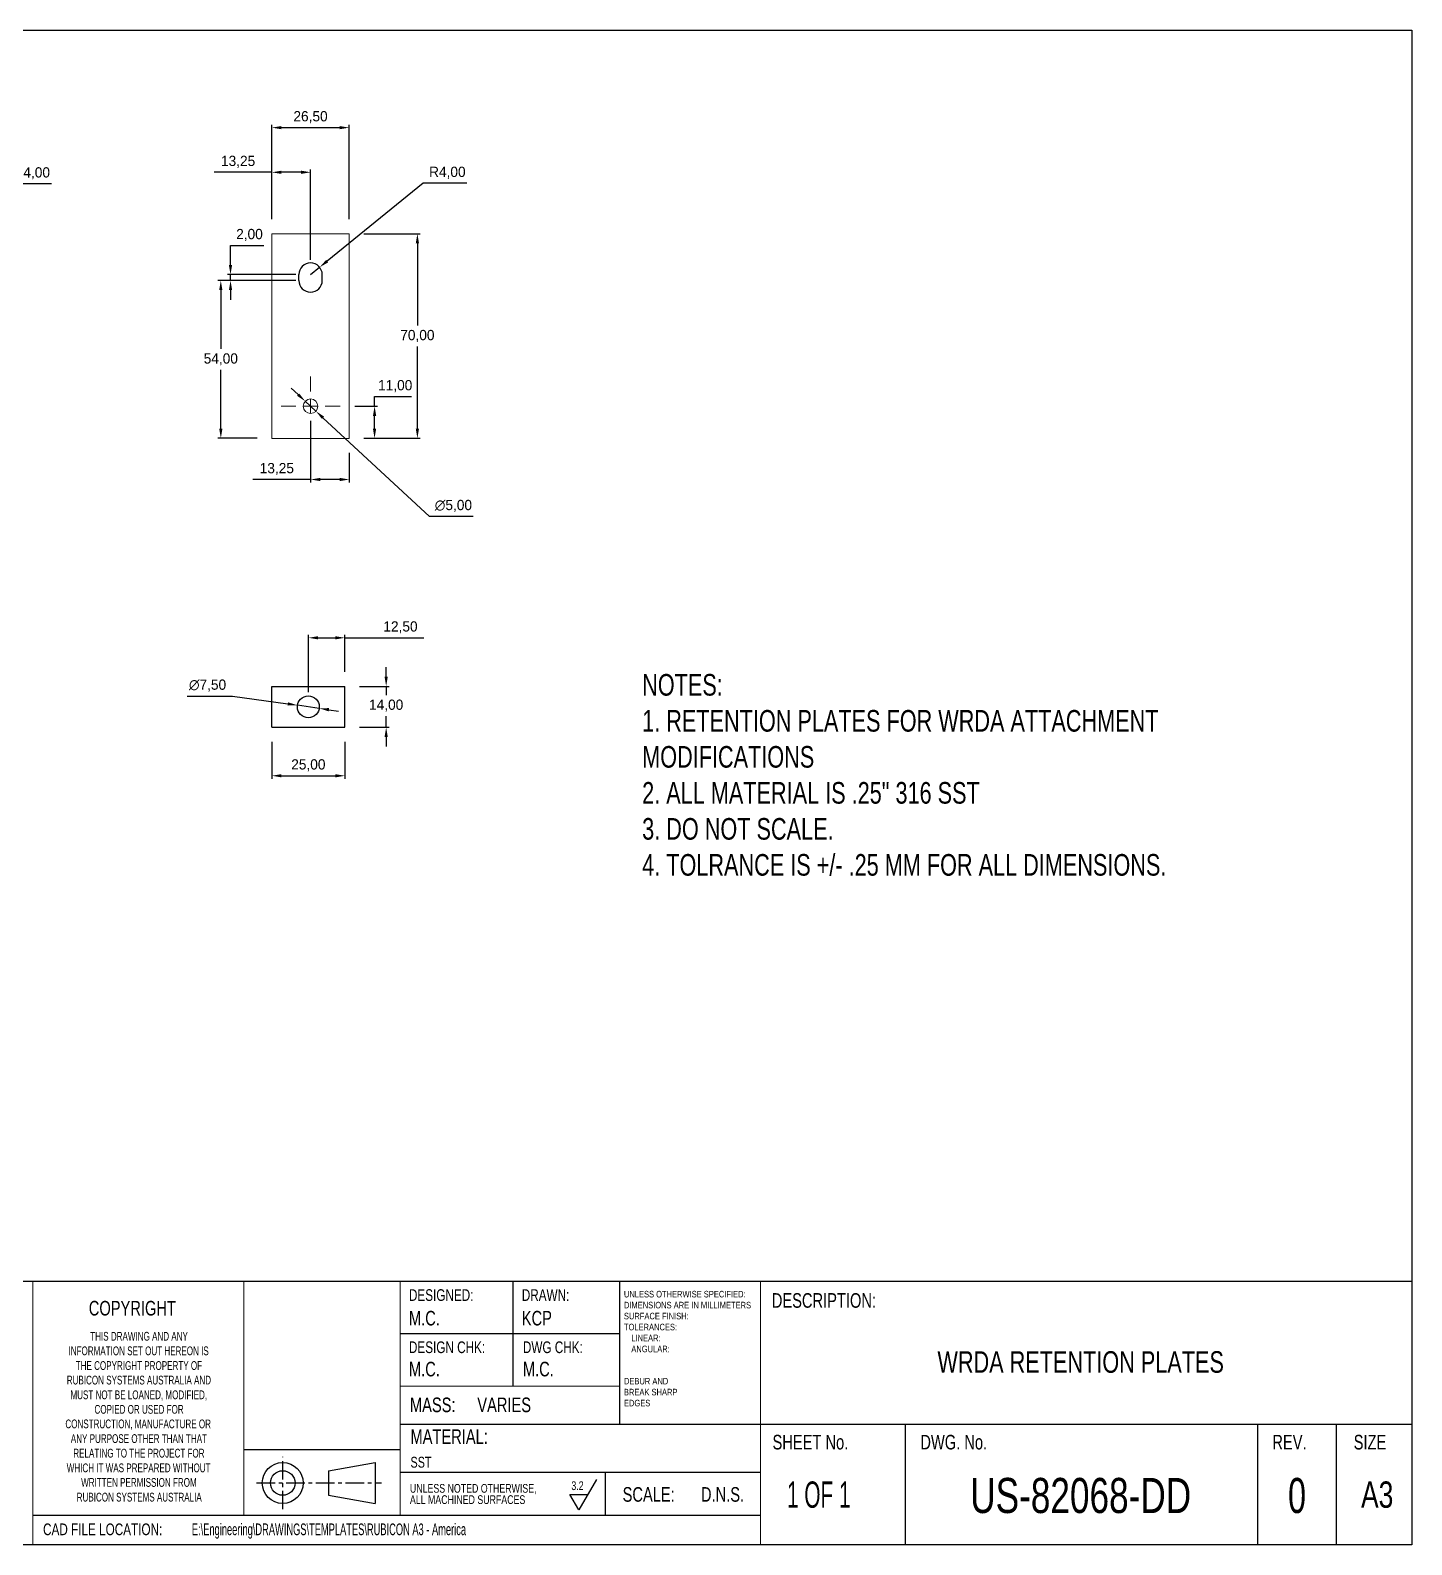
# Model space of a CAD drawing. Header units: millimetres. Extents: x 686 to 6373, y 394 to 4844.
# Drawn here: x 5900 to 6373, y 4326 to 4844 of the extents above; entities that cross this region are included whole.
import ezdxf

# ---------------------------------------------------------------- set-up
doc = ezdxf.new("R2010")
doc.units = ezdxf.units.MM
doc.header["$PDSIZE"] = -1
doc.linetypes.add('CENTER', pattern=[10.16, 6.35, -1.27, 1.27, -1.27])
for name, color, linetype in [('BORDER', 179, 'Continuous'), ('CENTRE', 179, 'Continuous'), ('DEFAULT', 179, 'Continuous'), ('INSIDE', 179, 'Continuous'), ('OBJECTS', 179, 'Continuous'), ('SLD-0', 179, 'Continuous')]:
    doc.layers.add(name, color=color, linetype=linetype)
doc.styles.add('SLDTEXTSTYLE0', font='TXT', dxfattribs={"width": 0.75})
doc.styles.add('SLDTEXTSTYLE1', font='TXT', dxfattribs={"width": 0.6875})
doc.styles.add('SLDTEXTSTYLE2', font='TXT', dxfattribs={"width": 0.59436})
doc.styles.add('SLDTEXTSTYLE3', font='TXT', dxfattribs={"width": 0.592124})
doc.dimstyles.new('ISO-25', dxfattribs={"dimtxt": 2.5, "dimasz": 2.5, "dimexe": 1.25, "dimexo": 0.625, "dimtad": 1, "dimtxsty": 'Standard', "dimcen": 2.5, "dimadec": 0, "dimazin": 0, "dimtfac": 1, "dimtmove": 0, "dimatfit": 3, "dimfxl": 1, "dimarcsym": 0})

# ---------------------------------------------------------------- blocks, each defined once
blk = doc.blocks.new('SW_CENTERMARKSYMBOL_3')
at = {"color": 0, "linetype": 'Continuous', "lineweight": 0}
for p, q in [((0, 5), (0, 10.1)), ((-5, 0), (-10.1, 0)), ((0, 0), (-2.5, 0)), ((0, 0), (0, 2.5)), ((0, 0), (0, -2.5)), ((0, 0), (2.5, 0)), ((5, 0), (10.1, 0)), ((0, -5), (0, -10.1))]:
    blk.add_line(p, q, dxfattribs=at)
blk = doc.blocks.new('*D22')
at = {"color": 0, "lineweight": -2}
for p, q in [((6014.38, 4774.31), (6033.68, 4774.31)), ((6032.68, 4771), (6032.68, 4742.87)), ((6032.68, 4707.61), (6032.68, 4735.74)), ((6014.38, 4704.31), (6033.68, 4704.31))]:
    blk.add_line(p, q, dxfattribs=at)
at = {"color": 0}
for points in [[(6032.13, 4771), (6033.23, 4771), (6032.68, 4774.31)], [(6032.13, 4707.61), (6033.23, 4707.61), (6032.68, 4704.31)]]:
    blk.add_solid(points, dxfattribs=at)
at = {"layer": 'Defpoints', "color": 0}
for p in [(6009.38, 4774.31), (6009.38, 4704.31), (6032.68, 4704.31)]:
    blk.add_point(p, dxfattribs=at)
at = {"color": 0, "insert": (6032.68, 4739.31), "char_height": 3.5, "attachment_point": 5}
blk.add_mtext('70,00', dxfattribs=at)
blk = doc.blocks.new('*D23')
at = {"color": 0, "lineweight": -2}
for p, q in [((5982.88, 4795.31), (5963.12, 4795.31)), ((5982.88, 4779.31), (5982.88, 4796.31)), ((5992.83, 4795.31), (5986.19, 4795.31)), ((5996.13, 4765.31), (5996.13, 4796.31))]:
    blk.add_line(p, q, dxfattribs=at)
at = {"color": 0}
for points in [[(5986.19, 4795.86), (5986.19, 4794.76), (5982.88, 4795.31)], [(5992.83, 4795.86), (5992.83, 4794.76), (5996.13, 4795.31)]]:
    blk.add_solid(points, dxfattribs=at)
at = {"layer": 'Defpoints', "color": 0}
for p in [(5982.88, 4795.31), (5982.88, 4774.31), (5996.13, 4760.31)]:
    blk.add_point(p, dxfattribs=at)
at = {"color": 0, "insert": (5971.35, 4798.88), "char_height": 3.5, "attachment_point": 5}
blk.add_mtext('13,25', dxfattribs=at)
blk = doc.blocks.new('*D24')
at = {"color": 0, "lineweight": -2}
for p, q in [((5982.88, 4779.31), (5982.88, 4811.58)), ((5986.19, 4810.58), (6006.08, 4810.58)), ((6009.38, 4779.31), (6009.38, 4811.58))]:
    blk.add_line(p, q, dxfattribs=at)
at = {"color": 0}
for points in [[(5986.19, 4811.13), (5986.19, 4810.03), (5982.88, 4810.58)], [(6006.08, 4811.13), (6006.08, 4810.03), (6009.38, 4810.58)]]:
    blk.add_solid(points, dxfattribs=at)
at = {"layer": 'Defpoints', "color": 0}
for p in [(6009.38, 4810.58), (5982.88, 4774.31), (6009.38, 4774.31)]:
    blk.add_point(p, dxfattribs=at)
at = {"color": 0, "insert": (5996.13, 4814.15), "char_height": 3.5, "attachment_point": 5}
blk.add_mtext('26,50', dxfattribs=at)
blk = doc.blocks.new('*D25')
at = {"color": 0, "lineweight": -2}
for p, q in [((6011.23, 4715.31), (6019.03, 4715.31)), ((6018.03, 4715.31), (6018.03, 4718.61)), ((6018.03, 4718.61), (6030.63, 4718.61)), ((6018.03, 4707.61), (6018.03, 4712)), ((6014.38, 4704.31), (6019.03, 4704.31))]:
    blk.add_line(p, q, dxfattribs=at)
at = {"color": 0}
for points in [[(6017.48, 4712), (6018.58, 4712), (6018.03, 4715.31)], [(6017.48, 4707.61), (6018.58, 4707.61), (6018.03, 4704.31)]]:
    blk.add_solid(points, dxfattribs=at)
at = {"layer": 'Defpoints', "color": 0}
for p in [(6006.23, 4715.31), (6018.03, 4715.31), (6009.38, 4704.31)]:
    blk.add_point(p, dxfattribs=at)
at = {"color": 0, "insert": (6025.09, 4722.17), "char_height": 3.5, "attachment_point": 5}
blk.add_mtext('11,00', dxfattribs=at)
blk = doc.blocks.new('*D26')
at = {"color": 0, "lineweight": -2}
for p, q in [((5991.13, 4758.31), (5964.43, 4758.31)), ((5965.43, 4755), (5965.43, 4734.87)), ((5965.43, 4707.61), (5965.43, 4727.74)), ((5977.88, 4704.31), (5964.43, 4704.31))]:
    blk.add_line(p, q, dxfattribs=at)
at = {"color": 0}
for points in [[(5964.88, 4755), (5965.98, 4755), (5965.43, 4758.31)], [(5964.88, 4707.61), (5965.98, 4707.61), (5965.43, 4704.31)]]:
    blk.add_solid(points, dxfattribs=at)
at = {"layer": 'Defpoints', "color": 0}
for p in [(5965.43, 4758.31), (5996.13, 4758.31), (5982.88, 4704.31)]:
    blk.add_point(p, dxfattribs=at)
at = {"color": 0, "insert": (5965.43, 4731.31), "char_height": 3.5, "attachment_point": 5}
blk.add_mtext('54,00', dxfattribs=at)
blk = doc.blocks.new('*D27')
at = {"color": 0, "lineweight": -2}
for p, q in [((5968.75, 4763.61), (5968.75, 4770.3)), ((5968.75, 4770.3), (5980.19, 4770.3)), ((5991.13, 4760.31), (5967.75, 4760.31)), ((5991.13, 4758.31), (5967.75, 4758.31)), ((5968.75, 4758.31), (5968.75, 4760.31)), ((5968.75, 4755), (5968.75, 4751.7))]:
    blk.add_line(p, q, dxfattribs=at)
at = {"color": 0}
for points in [[(5968.2, 4763.61), (5969.3, 4763.61), (5968.75, 4760.31)], [(5968.2, 4755), (5969.3, 4755), (5968.75, 4758.31)]]:
    blk.add_solid(points, dxfattribs=at)
at = {"layer": 'Defpoints', "color": 0}
for p in [(5968.75, 4758.31), (5996.13, 4760.31), (5996.13, 4758.31)]:
    blk.add_point(p, dxfattribs=at)
at = {"color": 0, "insert": (5975.24, 4773.86), "char_height": 3.5, "attachment_point": 5}
blk.add_mtext('2,00', dxfattribs=at)
blk = doc.blocks.new('*D28')
at = {"color": 0, "lineweight": -2}
for p, q in [((5996.13, 4710.31), (5996.13, 4689.23)), ((6009.38, 4699.31), (6009.38, 4689.23)), ((5996.13, 4690.23), (5976.37, 4690.23)), ((6006.08, 4690.23), (5999.44, 4690.23))]:
    blk.add_line(p, q, dxfattribs=at)
at = {"color": 0}
for points in [[(5999.44, 4690.78), (5999.44, 4689.68), (5996.13, 4690.23)], [(6006.08, 4690.78), (6006.08, 4689.68), (6009.38, 4690.23)]]:
    blk.add_solid(points, dxfattribs=at)
at = {"layer": 'Defpoints', "color": 0}
for p in [(5996.13, 4715.31), (6009.38, 4704.31), (5996.13, 4690.23)]:
    blk.add_point(p, dxfattribs=at)
at = {"color": 0, "insert": (5984.6, 4693.8), "char_height": 3.5, "attachment_point": 5}
blk.add_mtext('13,25', dxfattribs=at)
blk = doc.blocks.new('*D40')
at = {"color": 0, "lineweight": -2}
for p, q in [((5892.51, 4791.39), (5864.44, 4765.28)), ((5907.46, 4791.39), (5892.51, 4791.39)), ((5859.1, 4760.31), (5862.03, 4763.03))]:
    blk.add_line(p, q, dxfattribs=at)
at = {"color": 0}
blk.add_solid([(5864.07, 4765.68), (5864.82, 4764.88), (5862.03, 4763.03)], dxfattribs=at)
at = {"layer": 'Defpoints', "color": 0}
for p in [(5862.03, 4763.03), (5859.1, 4760.31)]:
    blk.add_point(p, dxfattribs=at)
at = {"color": 0, "insert": (5900.75, 4794.95), "char_height": 3.5, "attachment_point": 5}
blk.add_mtext('R4,00', dxfattribs=at)
blk = doc.blocks.new('*D41')
at = {"color": 0, "lineweight": -2}
for p, q in [((6034.7, 4791.57), (6001.81, 4764.9)), ((6049.64, 4791.57), (6034.7, 4791.57)), ((5996.13, 4760.31), (5999.24, 4762.82))]:
    blk.add_line(p, q, dxfattribs=at)
at = {"color": 0}
blk.add_solid([(6001.46, 4765.33), (6002.15, 4764.48), (5999.24, 4762.82)], dxfattribs=at)
at = {"layer": 'Defpoints', "color": 0}
for p in [(5999.24, 4762.82), (5996.13, 4760.31)]:
    blk.add_point(p, dxfattribs=at)
at = {"color": 0, "insert": (6042.93, 4795.14), "char_height": 3.5, "attachment_point": 5}
blk.add_mtext('R4,00', dxfattribs=at)
blk = doc.blocks.new('*D46')
at = {"color": 0, "lineweight": -2}
for p, q in [((5991.88, 4719.25), (5989.46, 4721.5)), ((5994.3, 4717.01), (5997.97, 4713.61)), ((6036.77, 4677.61), (6000.39, 4711.36)), ((6051.71, 4677.61), (6036.77, 4677.61))]:
    blk.add_line(p, q, dxfattribs=at)
at = {"color": 0}
for points in [[(5992.25, 4719.65), (5991.51, 4718.85), (5994.3, 4717.01)], [(6000.76, 4711.76), (6000.01, 4710.96), (5997.97, 4713.61)]]:
    blk.add_solid(points, dxfattribs=at)
at = {"layer": 'Defpoints', "color": 0}
for p in [(5994.3, 4717.01), (5997.97, 4713.61)]:
    blk.add_point(p, dxfattribs=at)
at = {"color": 0, "insert": (6045, 4681.18), "char_height": 3.5, "attachment_point": 5}
blk.add_mtext('∅5,00', dxfattribs=at)
blk = doc.blocks.new('*D59')
at = {"color": 0, "lineweight": -2}
for p, q in [((5982.88, 4600.48), (5982.88, 4587.89)), ((6007.88, 4600.48), (6007.88, 4587.89)), ((5986.19, 4588.89), (6004.58, 4588.89))]:
    blk.add_line(p, q, dxfattribs=at)
at = {"color": 0}
for points in [[(5986.19, 4589.45), (5986.19, 4588.34), (5982.88, 4588.89)], [(6004.58, 4589.45), (6004.58, 4588.34), (6007.88, 4588.89)]]:
    blk.add_solid(points, dxfattribs=at)
at = {"layer": 'Defpoints', "color": 0}
for p in [(5982.88, 4605.48), (6007.88, 4605.48), (6007.88, 4588.89)]:
    blk.add_point(p, dxfattribs=at)
at = {"color": 0, "insert": (5995.38, 4592.46), "char_height": 3.5, "attachment_point": 5}
blk.add_mtext('25,00', dxfattribs=at)
blk = doc.blocks.new('*D61')
at = {"color": 0, "lineweight": -2}
for p, q in [((5995.38, 4617.48), (5995.38, 4637.08)), ((6007.88, 4624.48), (6007.88, 4637.08)), ((5998.69, 4636.08), (6004.58, 4636.08)), ((6007.88, 4636.08), (6034.84, 4636.08))]:
    blk.add_line(p, q, dxfattribs=at)
at = {"color": 0}
for points in [[(5998.69, 4636.63), (5998.69, 4635.53), (5995.38, 4636.08)], [(6004.58, 4636.63), (6004.58, 4635.53), (6007.88, 4636.08)]]:
    blk.add_solid(points, dxfattribs=at)
at = {"layer": 'Defpoints', "color": 0}
for p in [(5995.38, 4636.08), (6007.88, 4619.48), (5995.38, 4612.48)]:
    blk.add_point(p, dxfattribs=at)
at = {"color": 0, "insert": (6026.9, 4639.65), "char_height": 3.5, "attachment_point": 5}
blk.add_mtext('12,50', dxfattribs=at)
blk = doc.blocks.new('*D62')
at = {"color": 0, "lineweight": -2}
for p, q in [((6022, 4622.78), (6022, 4626.08)), ((6012.88, 4619.48), (6023, 4619.48)), ((6022, 4619.48), (6022, 4616.43)), ((6012.88, 4605.48), (6023, 4605.48)), ((6022, 4605.48), (6022, 4609.3)), ((6022, 4602.17), (6022, 4598.87))]:
    blk.add_line(p, q, dxfattribs=at)
at = {"color": 0}
for points in [[(6021.45, 4622.78), (6022.55, 4622.78), (6022, 4619.48)], [(6021.45, 4602.17), (6022.55, 4602.17), (6022, 4605.48)]]:
    blk.add_solid(points, dxfattribs=at)
at = {"layer": 'Defpoints', "color": 0}
for p in [(6007.88, 4619.48), (6007.88, 4605.48), (6022, 4605.48)]:
    blk.add_point(p, dxfattribs=at)
at = {"color": 0, "insert": (6022, 4612.87), "char_height": 3.5, "attachment_point": 5}
blk.add_mtext('14,00', dxfattribs=at)
blk = doc.blocks.new('SW_NOTE_0')
at = {"color": 0, "linetype": 'Continuous', "lineweight": 0, "char_height": 1.5, "attachment_point": 1, "style": 'SLDTEXTSTYLE0'}
for s, insert in [('DEBUR AND', (0, 1.93)), ('BREAK SHARP', (0, -0.57)), ('EDGES', (0, -3.07))]:
    blk.add_mtext(s, dxfattribs=dict(at, insert=insert))
blk = doc.blocks.new('SW_NOTE_1')
at = {"color": 0, "linetype": 'Continuous', "lineweight": 0, "char_height": 1.5, "attachment_point": 1, "style": 'SLDTEXTSTYLE0'}
for s, insert in [('UNLESS OTHERWISE SPECIFIED:', (0, 1.93)), ('SURFACE FINISH:', (0, -3.07)), ('DIMENSIONS ARE IN MILLIMETERS', (0, -0.57)), ('TOLERANCES:', (0, -5.57)), ('LINEAR:', (1.69, -8.07)), ('ANGULAR:', (1.69, -10.57))]:
    blk.add_mtext(s, dxfattribs=dict(at, insert=insert))
blk = doc.blocks.new('SW_NOTE_2')
at = {"layer": 'SLD-0', "color": 0, "char_height": 0.05906, "attachment_point": 2, "style": 'SLDTEXTSTYLE1'}
for s, insert in [('THIS DRAWING AND ANY', (0.394, 0.076)), ('INFORMATION SET OUT HEREON IS', (0.391, -0.022)), ('THE COPYRIGHT PROPERTY OF', (0.393, -0.121)), ('RUBICON SYSTEMS AUSTRALIA AND', (0.393, -0.219)), ('MUST NOT BE LOANED, MODIFIED,', (0.392, -0.318)), ('COPIED OR USED FOR', (0.394, -0.416)), ('CONSTRUCTION, MANUFACTURE OR', (0.388, -0.514)), ('ANY PURPOSE OTHER THAN THAT', (0.393, -0.613)), ('RELATING TO THE PROJECT FOR', (0.393, -0.711)), ('WHICH IT WAS PREPARED WITHOUT', (0.391, -0.81)), ('WRITTEN PERMISSION FROM', (0.393, -0.908)), ('RUBICON SYSTEMS AUSTRALIA', (0.395, -1.007))]:
    blk.add_mtext(s, dxfattribs=dict(at, insert=insert))
blk = doc.blocks.new('SW_NOTE_3')
at = {"layer": 'SLD-0', "color": 0, "char_height": 0.05906, "attachment_point": 1, "style": 'SLDTEXTSTYLE0'}
for s, insert in [('ALL MACHINED SURFACES', (0, 0)), ('UNLESS NOTED OTHERWISE,', (0, 0.076))]:
    blk.add_mtext(s, dxfattribs=dict(at, insert=insert))
blk = doc.blocks.new('*D67')
at = {"color": 0, "lineweight": -2}
for p, q in [((5953.89, 4616.16), (5969.41, 4616.16)), ((5969.41, 4616.16), (5988.4, 4613.47)), ((5999.1, 4611.95), (5991.67, 4613)), ((6002.37, 4611.49), (6005.64, 4611.02))]:
    blk.add_line(p, q, dxfattribs=at)
at = {"color": 0}
for points in [[(5988.48, 4614.01), (5988.32, 4612.92), (5991.67, 4613)], [(6002.44, 4612.03), (6002.29, 4610.94), (5999.1, 4611.95)]]:
    blk.add_solid(points, dxfattribs=at)
at = {"layer": 'Defpoints', "color": 0}
for p in [(5991.67, 4613), (5999.1, 4611.95)]:
    blk.add_point(p, dxfattribs=at)
at = {"color": 0, "insert": (5960.89, 4619.73), "char_height": 3.5, "attachment_point": 5}
blk.add_mtext('∅7,50', dxfattribs=at)

msp = doc.modelspace()

# ---------------------------------------------------------------- linework, layer by layer
at = {"color": 179, "linetype": 'Continuous', "lineweight": 30}
for p, q in [((5562.841, 4843.879), (6372.841, 4843.879)), ((6372.841, 4843.879), (6372.841, 4325.879)), ((6372.841, 4415.879), (5562.841, 4415.879)), ((6372.841, 4325.879), (5562.841, 4325.879))]:
    msp.add_line(p, q, dxfattribs=at)
at = {"color": 7, "linetype": 'Continuous', "lineweight": 15}
for p, q in [((5982.884, 4704.305), (5982.884, 4774.305)), ((6009.384, 4774.305), (5982.884, 4774.305)), ((6009.384, 4704.305), (6009.384, 4774.305)), ((6009.384, 4704.305), (5982.884, 4704.305))]:
    msp.add_line(p, q, dxfattribs=at)
for p, q in [((5992.134, 4758.305), (5992.134, 4760.305)), ((6000.134, 4758.305), (6000.134, 4760.305)), ((5982.884, 4605.477), (5982.884, 4619.477)), ((5982.884, 4619.477), (6007.884, 4619.477)), ((6007.884, 4605.477), (6007.884, 4619.477)), ((5982.884, 4605.477), (6007.884, 4605.477))]:
    msp.add_line(p, q)
at = {"color": 179, "linetype": 'Continuous', "lineweight": 0}
msp.add_line((6101.832, 4380.059), (6026.735, 4380.059), dxfattribs=at)
at = {"color": 7, "linetype": 'Continuous', "lineweight": 15}
msp.add_circle((5996.134, 4715.305), 2.5, dxfattribs=at)
msp.add_circle((5995.384, 4612.477), 3.75)
for centre, start, end in [((5996.134, 4760.305), 0, 180), ((5996.134, 4758.305), 180, 0)]:
    msp.add_arc(centre, 4, start, end)
at = {"layer": 'BORDER', "color": 179, "linetype": 'Continuous', "lineweight": 15}
msp.add_line((6150.103, 4415.879), (6150.103, 4325.879), dxfattribs=at)
at = {"layer": 'CENTRE', "color": 179, "linetype": 'CENTER'}
for p, q in [((5986.622, 4337.989), (5986.622, 4355.989)), ((5977.622, 4346.989), (6020.36, 4346.989))]:
    msp.add_line(p, q, dxfattribs=at)
at = {"layer": 'INSIDE', "color": 179, "linetype": 'Continuous', "lineweight": 15}
for p, q in [((5901.123, 4415.879), (5901.123, 4325.879)), ((5973.305, 4415.879), (5973.305, 4335.879)), ((6026.735, 4415.879), (6026.735, 4335.879))]:
    msp.add_line(p, q, dxfattribs=at)
at = {"layer": 'INSIDE', "color": 179, "linetype": 'Continuous'}
for p, q in [((6065.361, 4415.879), (6065.361, 4380.059)), ((6101.832, 4415.879), (6101.832, 4366.975)), ((6101.832, 4398.008), (6026.735, 4398.008)), ((6150.103, 4366.975), (6026.735, 4366.975)), ((6372.841, 4366.975), (6150.103, 4366.975)), ((6199.579, 4366.975), (6199.579, 4325.879)), ((6320.074, 4366.975), (6320.074, 4325.879)), ((6346.992, 4366.975), (6346.992, 4325.879)), ((6150.103, 4335.879), (5901.123, 4335.879))]:
    msp.add_line(p, q, dxfattribs=at)
at = {"layer": 'OBJECTS', "color": 179, "linetype": 'Continuous'}
for p, q in [((6002.284, 4351.189), (6018.284, 4353.989)), ((6018.284, 4353.989), (6018.284, 4339.989)), ((6002.284, 4351.189), (6002.284, 4342.789)), ((6002.284, 4342.789), (6018.284, 4339.989))]:
    msp.add_line(p, q, dxfattribs=at)
for radius in [7, 4.2]:
    msp.add_circle((5986.622, 4346.989), radius, dxfattribs=at)
at = {"layer": 'SLD-0'}
for p, q in [((5973.305, 4358.403), (6026.735, 4358.403)), ((6026.735, 4350.689), (6150.103, 4350.689)), ((6093.922, 4348.195), (6087.953, 4337.844)), ((6096.896, 4350.689), (6096.896, 4335.879)), ((6087.953, 4337.844), (6084.886, 4343.02)), ((6084.886, 4343.02), (6090.938, 4343.02))]:
    msp.add_line(p, q, dxfattribs=at)

# ---------------------------------------------------------------- block references
at = {"color": 7, "linetype": 'Continuous', "lineweight": 0, "rotation": 270}
msp.add_blockref('SW_CENTERMARKSYMBOL_3', (5996.134, 4715.305), dxfattribs=at)
at = {"layer": 'SLD-0', "color": 179}
for name, p, xscale, yscale, zscale in [('SW_NOTE_1', (6103.332, 4409.811), 1.499997, 1.499997, 1.499997), ('SW_NOTE_3', (6030.127, 4342.799), 50.8, 50.8, 50.8)]:
    msp.add_blockref(name, p, dxfattribs=dict(at, xscale=xscale, yscale=yscale, zscale=zscale))
at = {"layer": 'SLD-0'}
for name, p, xscale, yscale, zscale in [('SW_NOTE_2', (5917.451, 4394.811), 50.8, 50.8, 50.8), ('SW_NOTE_0', (6103.332, 4380.059), 1.499997, 1.499997, 1.499997)]:
    msp.add_blockref(name, p, dxfattribs=dict(at, xscale=xscale, yscale=yscale, zscale=zscale))

# ---------------------------------------------------------------- texts
at = {"color": 179, "linetype": 'Continuous', "lineweight": 0, "style": 'SLDTEXTSTYLE0'}
for s, insert, char_height, attachment_point in [('COPYRIGHT', (5920.269, 4409.278), 5, 1), ('DESIGNED:', (6029.792, 4413.268), 4, 1), ('DRAWN:', (6068.398, 4413.268), 4, 1), ('M.C.', (6029.792, 4405.866), 5, 1), ('KCP', (6068.398, 4405.866), 5, 1), ('DESIGN CHK:', (6029.792, 4395.421), 4, 1), ('DWG CHK:', (6068.773, 4395.421), 4, 1), ('M.C.', (6029.792, 4388.455), 5, 1), ('M.C.', (6068.773, 4388.455), 5, 1), ('MASS:', (6030.127, 4376.215), 5, 1), ('MATERIAL:', (6030.315, 4365.362), 5, 1), ('DWG. No.', (6204.746, 4363.459), 5, 1), ('REV.', (6325.171, 4363.459), 5, 1), ('SIZE', (6352.992, 4363.459), 5, 1), ('A3', (6361.033, 4347.51), 9, 2), ('CAD FILE LOCATION:', (5904.626, 4333.14), 4, 1)]:
    msp.add_mtext(s, dxfattribs=dict(at, insert=insert, char_height=char_height, attachment_point=attachment_point))
at = {"layer": 'DEFAULT'}
for s, insert, char_height, attachment_point, style in [('NOTES:\\P1. RETENTION PLATES FOR WRDA ATTACHMENT\\PMODIFICATIONS\\P2. ALL MATERIAL IS .25" 316 SST\\P3. DO NOT SCALE.\\P4. TOLRANCE IS +/- .25 MM FOR ALL DIMENSIONS.', (6109.578, 4623.697), 7.38916, 1, 'SLDTEXTSTYLE0'), ('WRDA RETENTION PLATES', (6259.595, 4392.076), 7.38916, 2, 'SLDTEXTSTYLE0'), ('VARIES', (6053.173, 4376.215), 5, 1, 'SLDTEXTSTYLE0'), ('SST', (6030.315, 4355.941), 3.6946, 1, 'SLDTEXTSTYLE0'), ('0', (6333.61, 4348.716), 12, 2, 'SLDTEXTSTYLE1'), ('D.N.S.', (6129.693, 4345.58), 5, 1, 'SLDTEXTSTYLE0'), ('E:\\\\Engineering\\\\DRAWINGS\\\\TEMPLATES\\\\RUBICON A3 - America', (5955.523, 4333.14), 4, 1, 'SLDTEXTSTYLE2')]:
    msp.add_mtext(s, dxfattribs=dict(at, insert=insert, char_height=char_height, attachment_point=attachment_point, style=style))
at = {"layer": 'SLD-0', "color": 179}
for s, insert, char_height, attachment_point, style in [('DESCRIPTION:', (6153.925, 4411.921), 5, 1, 'SLDTEXTSTYLE0'), ('SHEET No.', (6154.171, 4363.459), 5, 1, 'SLDTEXTSTYLE0'), ('3.2', (6085.359, 4347.565), 3, 1, 'SLDTEXTSTYLE0'), ('1 OF 1', (6159.103, 4347.51), 9, 1, 'SLDTEXTSTYLE3'), ('US-82068-DD', (6259.597, 4348.716), 12, 2, 'SLDTEXTSTYLE0'), ('SCALE:', (6102.891, 4345.58), 5, 1, 'SLDTEXTSTYLE0')]:
    msp.add_mtext(s, dxfattribs=dict(at, insert=insert, char_height=char_height, attachment_point=attachment_point, style=style))

# ---------------------------------------------------------------- dimensions: what is measured, and where the dimension line sits
for base, p1, p2, picture, middle in [((6009.384, 4810.585), (5982.884, 4774.305), (6009.384, 4774.305), '*D24', (5996.134, 4814.15)), ((5982.884, 4795.309), (5996.134, 4760.305), (5982.884, 4774.305), '*D23', (5971.349, 4798.875)), ((5996.134, 4690.23), (6009.384, 4704.305), (5996.134, 4715.305), '*D28', (5984.599, 4693.796))]:
    dim = msp.add_linear_dim(base=base, p1=p1, p2=p2, dimstyle='ISO-25', override={"dimtxt": 3.5, "dimasz": 3.302, "dimexe": 1, "dimexo": 5, "dimgap": 1.524, "dimtih": 1, "dimtoh": 1, "dimzin": 0, "dimadec": 2, "dimtzin": 0})
    dim.commit()
    dim.dimension.update_dxf_attribs({"geometry": picture, "text_midpoint": middle})
for center, mpoint, picture, middle in [((5859.096, 4760.305), (5862.025, 4763.029), '*D40', (5900.747, 4791.386)), ((5996.134, 4760.305), (5999.241, 4762.825), '*D41', (6042.931, 4791.574))]:
    dim = msp.add_radius_dim(center=center, mpoint=mpoint, dimstyle='ISO-25', override={"dimtxt": 3.5, "dimasz": 3.302, "dimexe": 1, "dimexo": 5, "dimgap": 1.524, "dimtih": 1, "dimtoh": 1, "dimzin": 0, "dimadec": 2, "dimtzin": 0})
    dim.commit()
    dim.dimension.update_dxf_attribs({"geometry": picture, "text_midpoint": middle, "dimtype": 164})
for base, p1, p2, picture, middle in [((5968.754, 4758.305), (5996.134, 4760.305), (5996.134, 4758.305), '*D27', (5975.237, 4770.297)), ((6022.002, 4605.477), (6007.884, 4619.477), (6007.884, 4605.477), '*D62', (6022.002, 4612.867))]:
    dim = msp.add_linear_dim(base=base, p1=p1, p2=p2, angle=90, dimstyle='ISO-25', override={"dimtxt": 3.5, "dimasz": 3.302, "dimexe": 1, "dimexo": 5, "dimgap": 1.524, "dimtih": 1, "dimtoh": 1, "dimzin": 0, "dimadec": 2, "dimtzin": 0})
    dim.commit()
    dim.dimension.update_dxf_attribs({"geometry": picture, "text_midpoint": middle, "dimtype": 160})
for base, p1, p2, picture, middle in [((6032.681, 4704.305), (6009.384, 4774.305), (6009.384, 4704.305), '*D22', (6032.681, 4739.305)), ((5965.432, 4758.305), (5982.884, 4704.305), (5996.134, 4758.305), '*D26', (5965.432, 4731.305)), ((6018.026, 4715.305), (6009.384, 4704.305), (6006.234, 4715.305), '*D25', (6025.091, 4722.173))]:
    dim = msp.add_linear_dim(base=base, p1=p1, p2=p2, angle=90, dimstyle='ISO-25', override={"dimtxt": 3.5, "dimasz": 3.302, "dimexe": 1, "dimexo": 5, "dimgap": 1.524, "dimtih": 1, "dimtoh": 1, "dimzin": 0, "dimadec": 2, "dimtzin": 0})
    dim.commit()
    dim.dimension.update_dxf_attribs({"geometry": picture, "text_midpoint": middle})
for p1, p2, picture, middle in [((5994.301, 4717.005), (5997.967, 4713.605), '*D46', (6045.003, 4677.613)), ((5999.097, 4611.95), (5991.671, 4613.004), '*D67', (5969.413, 4616.162))]:
    dim = msp.add_diameter_dim_2p(p1=p1, p2=p2, dimstyle='ISO-25', override={"dimtxt": 3.5, "dimasz": 3.302, "dimexe": 1, "dimexo": 5, "dimgap": 1.524, "dimtih": 1, "dimtoh": 1, "dimzin": 0, "dimadec": 2, "dimtzin": 0})
    dim.commit()
    dim.dimension.update_dxf_attribs({"geometry": picture, "text_midpoint": middle, "dimtype": 163})
for base, p1, p2, picture, middle in [((5995.384, 4636.081), (6007.884, 4619.477), (5995.384, 4612.477), '*D61', (6026.898, 4636.081)), ((6007.884, 4588.895), (5982.884, 4605.477), (6007.884, 4605.477), '*D59', (5995.384, 4588.895))]:
    dim = msp.add_linear_dim(base=base, p1=p1, p2=p2, dimstyle='ISO-25', override={"dimtxt": 3.5, "dimasz": 3.302, "dimexe": 1, "dimexo": 5, "dimgap": 1.524, "dimtih": 1, "dimtoh": 1, "dimzin": 0, "dimadec": 2, "dimtzin": 0})
    dim.commit()
    dim.dimension.update_dxf_attribs({"geometry": picture, "text_midpoint": middle, "dimtype": 160})

doc.saveas('drawing.dxf')
